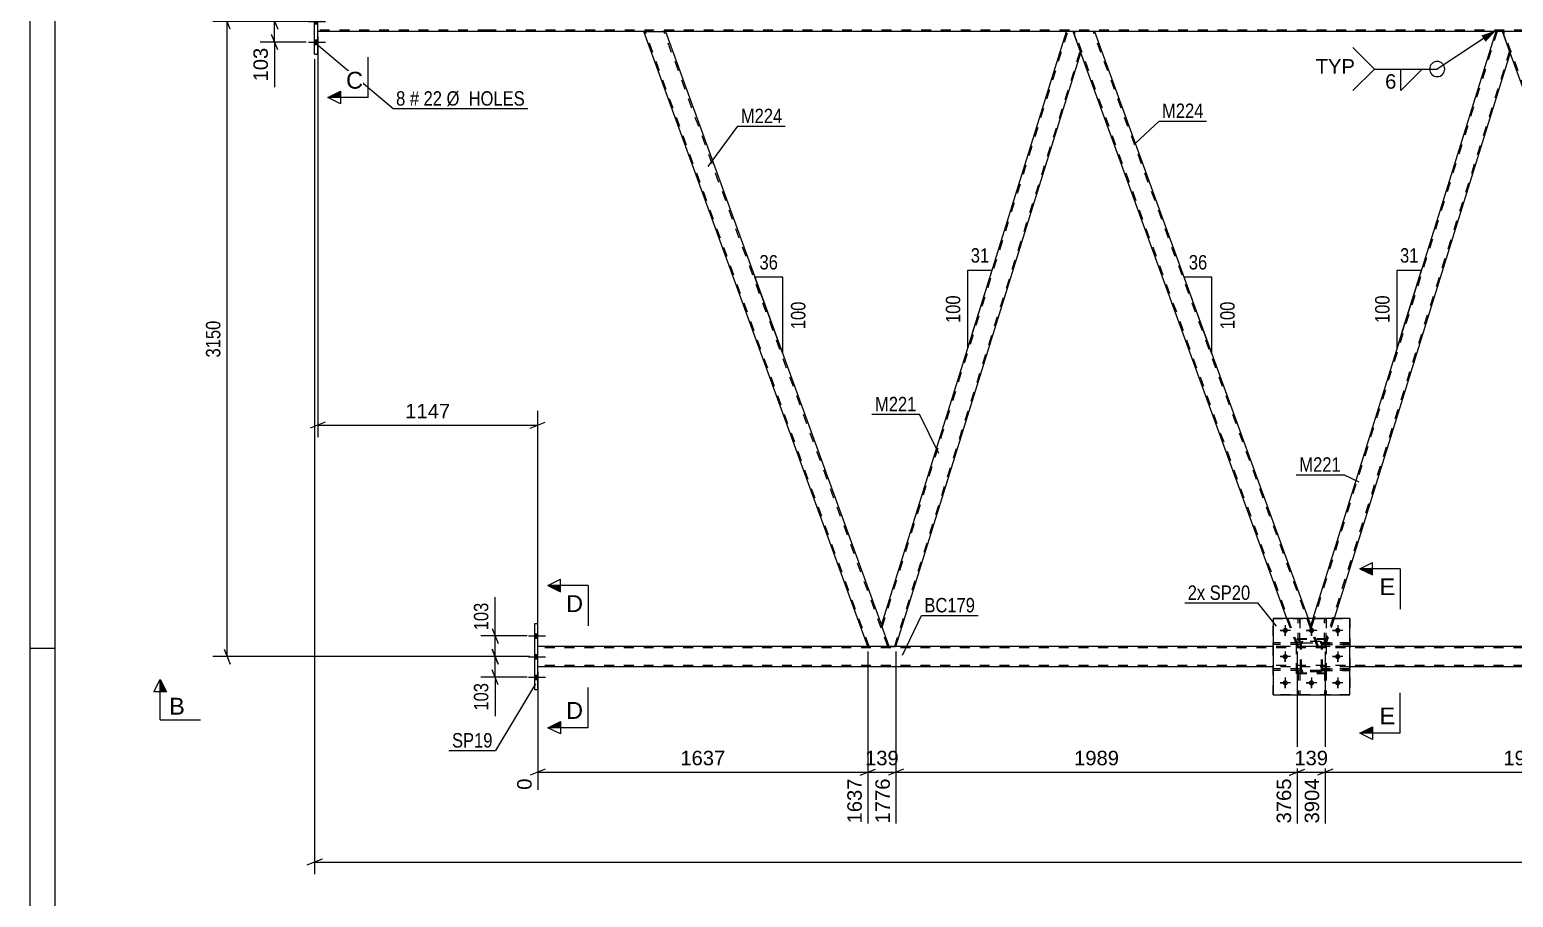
# Model space of a CAD drawing. Header units: millimetres. Extents: x -57 to 784, y -422 to 172.
# Drawn here: x -57.1 to 237.1, y -173.7 to -1.6 of the extents above; entities that cross this region are included whole.
import ezdxf

# ---------------------------------------------------------------- set-up
doc = ezdxf.new("R2010")
doc.units = ezdxf.units.MM
doc.linetypes.add('DXK_LINE_DOT2', pattern=[3.9198, 1.9599, -1.9599])
doc.linetypes.add('DXK_LINE_DOT3', pattern=[5.9187, 2.979, -0.9799, 0.9799, -0.9799])
doc.styles.add('Arial', font='ARIAL.TTF', dxfattribs={"height": 0.2})
doc.styles.add('Arial Narrow', font='ARIALN.TTF', dxfattribs={"height": 0.2})

# ---------------------------------------------------------------- blocks, each defined once
blk = doc.blocks.new('Unknown-122572092-1115')
at = {"color": 5, "linetype": 'Continuous'}
for p, q in [((-57.11, 171.64), (-57.11, -422.36)), ((-52.11, 166.64), (-52.11, -417.36)), ((-52.11, -124.36), (-57.11, -124.36))]:
    blk.add_line(p, q, dxfattribs=at)
blk = doc.blocks.new('Part-122572092-3517 - 3067')
at = {"color": 7, "linetype": 'DXK_LINE_DOT2'}
for p, q in [((200.09, -122.47), (194.09, -122.47)), ((194.09, -129.27), (194.09, -122.47)), ((200.09, -129.27), (200.09, -122.47)), ((200.09, -129.27), (194.09, -129.27))]:
    blk.add_line(p, q, dxfattribs=at)
blk = doc.blocks.new('Part-122572092-3390 - 3067')
at = {"color": 2, "linetype": 'Continuous'}
for p, q in [((154.09, -2), (149.83, -2)), ((154.09, -2), (196.46, -118.4)), ((192.2, -118.4), (151.38, -6.25))]:
    blk.add_line(p, q, dxfattribs=at)
at = {"color": 7, "linetype": 'DXK_LINE_DOT2'}
for p, q in [((149.83, -2), (151.38, -6.25)), ((194.49, -124), (150.09, -2)), ((150.09, -2), (150.11, -2)), ((198.24, -124), (153.83, -2)), ((194.24, -124), (192.2, -118.4)), ((198.49, -124), (196.46, -118.4)), ((198.49, -124), (194.24, -124))]:
    blk.add_line(p, q, dxfattribs=at)
blk = doc.blocks.new('Part-122572092-3244 - 3067')
at = {"color": 2, "linetype": 'Continuous'}
for p, q in [((109.1, -124), (43.63, -124)), ((189.49, -124), (114.68, -124)), ((279.37, -124), (204.69, -124)), ((189.49, -128), (43.63, -128)), ((444.9, -128), (204.69, -128))]:
    blk.add_line(p, q, dxfattribs=at)
at = {"color": 7, "linetype": 'DXK_LINE_DOT2'}
for p, q in [((43.63, -128), (43.63, -124)), ((717.3, -124.24), (43.63, -124.24)), ((114.68, -124), (109.1, -124)), ((717.3, -124), (189.49, -124)), ((204.69, -124), (189.49, -124)), ((717.3, -127.76), (43.63, -127.76)), ((204.69, -128), (189.49, -128))]:
    blk.add_line(p, q, dxfattribs=at)
blk = doc.blocks.new('Part-122572092-3249 - 3067')
at = {"color": 7, "linetype": 'DXK_LINE_DOT2'}
for p, q in [((0, 2), (0, -2)), ((33.73, -1.76), (0, -1.76)), ((697.85, -1.76), (33.83, -1.76)), ((669.98, -2), (64.7, -2)), ((154.09, -2), (148.51, -2)), ((239.22, -2), (233.65, -2))]:
    blk.add_line(p, q, dxfattribs=at)
at = {"color": 2, "linetype": 'Continuous'}
for p, q in [((33.73, -2), (0, -2)), ((64.7, -2), (33.83, -2)), ((148.51, -2), (68.95, -2)), ((233.65, -2), (154.09, -2))]:
    blk.add_line(p, q, dxfattribs=at)
blk = doc.blocks.new('Part-122572092-3525 - 3067')
at = {"color": 7, "linetype": 'DXK_LINE_DOT2'}
for p, q in [((194.45, -123.25), (194.45, -118.4)), ((194.45, -118.4), (194.77, -118.4)), ((194.77, -118.4), (194.77, -123.25)), ((194.45, -122.65), (194.77, -122.65)), ((194.77, -123.25), (194.45, -123.25))]:
    blk.add_line(p, q, dxfattribs=at)
blk = doc.blocks.new('Bolt-122572092-3212 - 3067')
at = {"linetype": 'Continuous'}
for points in [[(192.41, -120.8, -1), (191.37, -120.8, -1)], [(197.61, -120.8, -1), (196.57, -120.8, -1)], [(202.81, -120.8, -1), (201.77, -120.8, -1)], [(192.41, -126, -1), (191.37, -126, -1)], [(202.81, -126, -1), (201.77, -126, -1)], [(192.41, -131.2, -1), (191.37, -131.2, -1)], [(197.61, -131.2, -1), (196.57, -131.2, -1)], [(202.81, -131.2, -1), (201.77, -131.2, -1)]]:
    blk.add_hatch(color=1, dxfattribs=at).paths.add_polyline_path(points)
at = {"color": 1, "linetype": 'Continuous'}
for p, q in [((191.89, -119.76), (191.89, -121.84)), ((197.09, -119.76), (197.09, -121.84)), ((202.29, -119.76), (202.29, -121.84)), ((192.93, -120.8), (190.85, -120.8)), ((198.13, -120.8), (196.05, -120.8)), ((203.33, -120.8), (201.25, -120.8)), ((192.93, -126), (190.85, -126)), ((191.89, -124.96), (191.89, -127.04)), ((203.33, -126), (201.25, -126)), ((202.29, -124.96), (202.29, -127.04)), ((192.93, -131.2), (190.85, -131.2)), ((191.89, -130.16), (191.89, -132.24)), ((198.13, -131.2), (196.05, -131.2)), ((197.09, -130.16), (197.09, -132.24)), ((203.33, -131.2), (201.25, -131.2)), ((202.29, -130.16), (202.29, -132.24))]:
    blk.add_line(p, q, dxfattribs=at)
blk = doc.blocks.new('Part-122572092-3393 - 3067')
at = {"color": 7, "linetype": 'DXK_LINE_DOT2'}
for p, q in [((194.89, -123.24), (189.49, -123.24)), ((189.49, -123.56), (189.49, -123.24)), ((194.89, -123.56), (189.49, -123.56)), ((194.29, -123.56), (194.29, -123.24)), ((194.89, -123.24), (194.89, -123.56))]:
    blk.add_line(p, q, dxfattribs=at)
blk = doc.blocks.new('Part-122572092-3394 - 3067')
at = {"color": 7, "linetype": 'DXK_LINE_DOT2'}
for p, q in [((194.89, -128.44), (189.49, -128.44)), ((189.49, -128.76), (189.49, -128.44)), ((194.89, -128.76), (189.49, -128.76)), ((194.29, -128.76), (194.29, -128.44)), ((194.89, -128.44), (194.89, -128.76))]:
    blk.add_line(p, q, dxfattribs=at)
blk = doc.blocks.new('Part-122572092-3395 - 3067')
at = {"color": 2, "linetype": 'Continuous'}
for p, q in [((194.45, -118.4), (194.45, -118.4)), ((194.77, -118.4), (194.45, -118.4)), ((194.77, -118.4), (194.77, -118.4))]:
    blk.add_line(p, q, dxfattribs=at)
at = {"color": 7, "linetype": 'DXK_LINE_DOT2'}
for p, q in [((194.45, -123.25), (194.45, -118.4)), ((194.77, -123.25), (194.77, -118.4)), ((194.45, -122.65), (194.77, -122.65)), ((194.77, -123.25), (194.45, -123.25))]:
    blk.add_line(p, q, dxfattribs=at)
blk = doc.blocks.new('Part-122572092-3396 - 3067')
at = {"color": 7, "linetype": 'DXK_LINE_DOT2'}
for p, q in [((194.89, -123.24), (189.49, -123.24)), ((189.49, -123.24), (189.49, -123.56)), ((194.89, -123.56), (189.49, -123.56)), ((194.29, -123.56), (194.29, -123.24)), ((194.89, -123.56), (194.89, -123.24))]:
    blk.add_line(p, q, dxfattribs=at)
blk = doc.blocks.new('Part-122572092-3411 - 3067')
at = {"color": 7, "linetype": 'DXK_LINE_DOT2'}
for p, q in [((233.9, -2), (197.08, -120.12)), ((236.38, -5.88), (199.56, -124)), ((197.37, -118.4), (196.95, -119.75)), ((198.49, -124), (196.95, -119.75)), ((201.56, -118.4), (199.81, -124)), ((199.81, -124), (198.49, -124))]:
    blk.add_line(p, q, dxfattribs=at)
at = {"color": 2, "linetype": 'Continuous'}
for p, q in [((233.65, -2), (197.37, -118.4)), ((234.97, -2), (233.65, -2)), ((236.51, -6.25), (234.97, -2)), ((236.51, -6.25), (201.56, -118.4))]:
    blk.add_line(p, q, dxfattribs=at)
blk = doc.blocks.new('Part-122572092-3416 - 3067')
at = {"color": 2, "linetype": 'Continuous'}
for p, q in [((111.81, -119.75), (148.51, -2)), ((149.83, -2), (148.51, -2)), ((151.38, -6.25), (149.83, -2)), ((114.68, -124), (151.38, -6.25)), ((113.36, -124), (111.81, -119.75)), ((113.36, -124), (114.17, -124)), ((114.64, -124), (114.17, -124)), ((114.64, -124), (114.68, -124))]:
    blk.add_line(p, q, dxfattribs=at)
at = {"color": 7, "linetype": 'DXK_LINE_DOT2'}
for p, q in [((111.95, -120.12), (148.77, -2)), ((114.43, -124), (151.24, -5.88)), ((114.17, -124), (114.53, -124))]:
    blk.add_line(p, q, dxfattribs=at)
blk = doc.blocks.new('Part-122572092-3485 - 3067')
at = {"color": 2, "linetype": 'Continuous'}
for p, q in [((43.63, -119.5), (42.99, -119.5)), ((42.99, -119.5), (42.99, -132.5)), ((43.63, -132.5), (43.63, -119.5)), ((42.99, -132.5), (43.63, -132.5))]:
    blk.add_line(p, q, dxfattribs=at)
blk = doc.blocks.new('Part-122572092-3500 - 3067')
at = {"color": 2, "linetype": 'Continuous'}
for p, q in [((-0.64, -6.5), (-0.64, 6.5)), ((0, 6.5), (-0.64, 6.5)), ((0, -6.5), (0, 6.5)), ((-0.64, -6.5), (0, -6.5))]:
    blk.add_line(p, q, dxfattribs=at)
blk = doc.blocks.new('Part-122572092-3507 - 3067')
at = {"color": 7, "linetype": 'DXK_LINE_DOT2'}
for p, q in [((199.65, -123.25), (199.65, -118.4)), ((199.65, -118.4), (199.97, -118.4)), ((199.97, -118.4), (199.97, -123.25)), ((199.65, -122.65), (199.97, -122.65)), ((199.97, -123.25), (199.65, -123.25))]:
    blk.add_line(p, q, dxfattribs=at)
blk = doc.blocks.new('Part-122572092-3508 - 3067')
at = {"color": 7, "linetype": 'DXK_LINE_DOT2'}
for p, q in [((194.45, -128.77), (194.77, -128.77)), ((194.45, -128.77), (194.45, -133.6)), ((194.45, -129.37), (194.77, -129.37)), ((194.77, -128.77), (194.77, -133.6)), ((194.77, -133.6), (194.45, -133.6))]:
    blk.add_line(p, q, dxfattribs=at)
blk = doc.blocks.new('Part-122572092-3509 - 3067')
at = {"color": 7, "linetype": 'DXK_LINE_DOT2'}
for p, q in [((199.65, -128.77), (199.97, -128.77)), ((199.65, -128.77), (199.65, -133.6)), ((199.65, -129.37), (199.97, -129.37)), ((199.97, -128.77), (199.97, -133.6)), ((199.97, -133.6), (199.65, -133.6))]:
    blk.add_line(p, q, dxfattribs=at)
blk = doc.blocks.new('Part-122572092-3510 - 3067')
at = {"color": 7, "linetype": 'DXK_LINE_DOT2'}
for p, q in [((194.89, -123.48), (194.93, -123.3)), ((194.93, -123.3), (194.89, -123.48)), ((194.89, -128.52), (194.89, -123.48)), ((195.13, -123.48), (195.15, -123.39)), ((195.13, -128.52), (195.13, -123.48)), ((195.15, -123.39), (195.2, -123.31)), ((195.19, -123.04), (195.37, -123)), ((195.37, -123), (195.19, -123.04)), ((195.2, -123.31), (195.28, -123.26)), ((195.28, -123.26), (195.37, -123.24)), ((198.81, -123), (195.37, -123)), ((195.37, -123.24), (198.81, -123.24)), ((198.81, -123), (199, -123.04)), ((199, -123.04), (198.81, -123)), ((198.81, -123.24), (198.9, -123.26)), ((198.9, -123.26), (198.98, -123.31)), ((198.98, -123.31), (199.03, -123.39)), ((199.03, -123.39), (199.05, -123.48)), ((199.05, -128.52), (199.05, -123.48)), ((199.26, -123.3), (199.29, -123.48)), ((199.29, -123.48), (199.26, -123.3)), ((199.29, -128.52), (199.29, -123.48)), ((194.93, -128.71), (194.89, -128.52)), ((194.89, -128.52), (194.93, -128.71)), ((195.15, -128.62), (195.13, -128.52)), ((195.2, -128.69), (195.15, -128.62)), ((195.37, -129), (195.19, -128.97)), ((195.19, -128.97), (195.37, -129)), ((195.28, -128.75), (195.2, -128.69)), ((195.37, -128.76), (195.28, -128.75)), ((198.81, -128.76), (195.37, -128.76)), ((198.81, -129), (195.37, -129)), ((198.9, -128.75), (198.81, -128.76)), ((199, -128.97), (198.81, -129)), ((198.81, -129), (199, -128.97)), ((198.98, -128.69), (198.9, -128.75)), ((199.03, -128.62), (198.98, -128.69)), ((199.05, -128.52), (199.03, -128.62)), ((199.29, -128.52), (199.26, -128.71)), ((199.26, -128.71), (199.29, -128.52))]:
    blk.add_line(p, q, dxfattribs=at)
at = {"color": 7, "linetype": 'DXK_LINE_DOT3'}
blk.add_line((197.09, -126), (197.09, -126), dxfattribs=at)
at = {"color": 7, "linetype": 'DXK_LINE_DOT2'}
for centre, start, end in [((195.37, -123.48), 112.5, 157.5), ((195.37, -123.48), 112.5, 157.5), ((198.81, -123.48), 22.5, 67.5), ((198.81, -123.48), 22.5, 67.5), ((195.37, -128.52), 202.5, 247.5), ((195.37, -128.52), 202.5, 247.5), ((198.81, -128.52), 292.5, 337.5), ((198.81, -128.52), 292.5, 337.5)]:
    blk.add_arc(centre, 0.48, start, end, dxfattribs=at)
blk = doc.blocks.new('Part-122572092-3516 - 3067')
at = {"color": 2, "linetype": 'Continuous'}
for p, q in [((199.65, -118.4), (199.65, -118.4)), ((199.97, -118.4), (199.65, -118.4)), ((199.97, -118.4), (199.97, -118.4))]:
    blk.add_line(p, q, dxfattribs=at)
at = {"color": 7, "linetype": 'DXK_LINE_DOT2'}
for p, q in [((199.65, -123.25), (199.65, -118.4)), ((199.97, -123.25), (199.97, -118.4)), ((199.65, -122.65), (199.97, -122.65)), ((199.97, -123.25), (199.65, -123.25))]:
    blk.add_line(p, q, dxfattribs=at)
blk = doc.blocks.new('Part-122572092-3518 - 3067')
at = {"color": 7, "linetype": 'DXK_LINE_DOT2'}
for p, q in [((200.09, -122.6), (194.09, -122.6)), ((194.09, -129.4), (194.09, -122.6)), ((200.09, -129.4), (200.09, -122.6)), ((200.09, -129.4), (194.09, -129.4))]:
    blk.add_line(p, q, dxfattribs=at)
blk = doc.blocks.new('Part-122572092-3519 - 3067')
at = {"color": 7, "linetype": 'DXK_LINE_DOT2'}
for p, q in [((194.89, -123.48), (194.93, -123.3)), ((194.93, -123.3), (194.89, -123.48)), ((194.89, -128.52), (194.89, -123.48)), ((195.13, -123.48), (195.15, -123.39)), ((195.13, -128.52), (195.13, -123.48)), ((195.15, -123.39), (195.2, -123.31)), ((195.19, -123.04), (195.37, -123)), ((195.37, -123), (195.19, -123.04)), ((195.2, -123.31), (195.28, -123.26)), ((195.28, -123.26), (195.37, -123.24)), ((198.81, -123), (195.37, -123)), ((195.37, -123.24), (198.81, -123.24)), ((198.81, -123), (199, -123.04)), ((199, -123.04), (198.81, -123)), ((198.81, -123.24), (198.9, -123.26)), ((198.9, -123.26), (198.98, -123.31)), ((198.98, -123.31), (199.03, -123.39)), ((199.03, -123.39), (199.05, -123.48)), ((199.05, -128.52), (199.05, -123.48)), ((199.26, -123.3), (199.29, -123.48)), ((199.29, -123.48), (199.26, -123.3)), ((199.29, -128.52), (199.29, -123.48)), ((194.93, -128.71), (194.89, -128.52)), ((194.89, -128.52), (194.93, -128.71)), ((195.15, -128.62), (195.13, -128.52)), ((195.2, -128.69), (195.15, -128.62)), ((195.37, -129), (195.19, -128.97)), ((195.19, -128.97), (195.37, -129)), ((195.28, -128.75), (195.2, -128.69)), ((195.37, -128.76), (195.28, -128.75)), ((198.81, -128.76), (195.37, -128.76)), ((198.81, -129), (195.37, -129)), ((198.9, -128.75), (198.81, -128.76)), ((199, -128.97), (198.81, -129)), ((198.81, -129), (199, -128.97)), ((198.98, -128.69), (198.9, -128.75)), ((199.03, -128.62), (198.98, -128.69)), ((199.05, -128.52), (199.03, -128.62)), ((199.29, -128.52), (199.26, -128.71)), ((199.26, -128.71), (199.29, -128.52))]:
    blk.add_line(p, q, dxfattribs=at)
at = {"color": 7, "linetype": 'DXK_LINE_DOT3'}
blk.add_line((197.09, -126), (197.09, -126), dxfattribs=at)
at = {"color": 7, "linetype": 'DXK_LINE_DOT2'}
for centre, start, end in [((195.37, -123.48), 112.5, 157.5), ((195.37, -123.48), 112.5, 157.5), ((198.81, -123.48), 22.5, 67.5), ((198.81, -123.48), 22.5, 67.5), ((195.37, -128.52), 202.5, 247.5), ((195.37, -128.52), 202.5, 247.5), ((198.81, -128.52), 292.5, 337.5), ((198.81, -128.52), 292.5, 337.5)]:
    blk.add_arc(centre, 0.48, start, end, dxfattribs=at)
blk = doc.blocks.new('Part-122572092-3520 - 3067')
at = {"color": 7, "linetype": 'DXK_LINE_DOT2'}
for p, q in [((204.69, -123.24), (199.29, -123.24)), ((199.29, -123.24), (199.29, -123.56)), ((199.29, -123.56), (204.69, -123.56)), ((199.89, -123.56), (199.89, -123.24)), ((204.69, -123.56), (204.69, -123.24))]:
    blk.add_line(p, q, dxfattribs=at)
blk = doc.blocks.new('Part-122572092-3521 - 3067')
at = {"color": 7, "linetype": 'DXK_LINE_DOT2'}
for p, q in [((204.69, -128.44), (199.29, -128.44)), ((199.29, -128.44), (199.29, -128.76)), ((199.29, -128.76), (204.69, -128.76)), ((199.89, -128.76), (199.89, -128.44)), ((204.69, -128.76), (204.69, -128.44))]:
    blk.add_line(p, q, dxfattribs=at)
blk = doc.blocks.new('Part-122572092-3522 - 3067')
at = {"color": 7, "linetype": 'DXK_LINE_DOT2'}
for p, q in [((199.29, -128.76), (199.29, -128.44)), ((199.29, -128.44), (204.69, -128.44)), ((204.69, -128.76), (199.29, -128.76)), ((199.89, -128.76), (199.89, -128.44)), ((204.69, -128.44), (204.69, -128.76))]:
    blk.add_line(p, q, dxfattribs=at)
blk = doc.blocks.new('Part-122572092-3524 - 3067')
at = {"color": 7, "linetype": 'DXK_LINE_DOT2'}
for p, q in [((194.89, -128.44), (189.49, -128.44)), ((189.49, -128.44), (189.49, -128.76)), ((194.89, -128.76), (189.49, -128.76)), ((194.29, -128.76), (194.29, -128.44)), ((194.89, -128.76), (194.89, -128.44))]:
    blk.add_line(p, q, dxfattribs=at)
blk = doc.blocks.new('Part-122572092-3545 - 3067')
at = {"color": 2, "linetype": 'Continuous'}
for p, q in [((239.22, -2), (234.97, -2)), ((239.22, -2), (282.08, -119.75)), ((279.37, -124), (236.51, -6.25)), ((283.59, -124), (279.37, -124)), ((283.63, -124), (283.59, -124))]:
    blk.add_line(p, q, dxfattribs=at)
at = {"color": 7, "linetype": 'DXK_LINE_DOT2'}
for p, q in [((234.97, -2), (236.51, -6.25)), ((279.63, -124), (235.22, -2)), ((235.22, -2), (235.24, -2)), ((283.37, -124), (238.97, -2)), ((283.63, -124), (282.08, -119.75)), ((279.63, -124), (279.65, -124))]:
    blk.add_line(p, q, dxfattribs=at)
blk = doc.blocks.new('Bolt-122572092-3602 - 3067')
at = {"linetype": 'Continuous'}
for points in [[(0, 3.66), (0, 4.54), (-0.64, 4.54), (-0.64, 3.66)], [(0, 3.66), (0, 4.54), (-0.64, 4.54), (-0.64, 3.66)], [(0, 3.66), (0, 4.54), (-0.64, 4.54), (-0.64, 3.66)], [(0, -0.46), (0, 0.42), (-0.64, 0.42), (-0.64, -0.46)], [(0, -0.46), (0, 0.42), (-0.64, 0.42), (-0.64, -0.46)], [(0, -4.54), (0, -3.66), (-0.64, -3.66), (-0.64, -4.54)], [(0, -4.54), (0, -3.66), (-0.64, -3.66), (-0.64, -4.54)], [(0, -4.54), (0, -3.66), (-0.64, -3.66), (-0.64, -4.54)]]:
    blk.add_hatch(color=1, dxfattribs=at).paths.add_polyline_path(points)
at = {"color": 1, "linetype": 'Continuous'}
for p, q in [((-1.8, 4.1), (1.52, 4.1)), ((-1.8, 4.1), (1.52, 4.1)), ((-1.8, 4.1), (1.52, 4.1)), ((-0.64, 4.54), (0, 4.54)), ((-0.64, 4.54), (0, 4.54)), ((-0.64, 4.54), (0, 4.54)), ((-0.64, 3.66), (0, 3.66)), ((-0.64, 3.66), (0, 3.66)), ((-0.64, 3.66), (0, 3.66)), ((-0.64, 0.42), (0, 0.42)), ((-0.64, 0.42), (0, 0.42)), ((-1.8, -0.02), (1.52, -0.02)), ((-1.8, -0.02), (1.52, -0.02)), ((-0.64, -0.46), (0, -0.46)), ((-0.64, -0.46), (0, -0.46)), ((-1.8, -4.1), (1.52, -4.1)), ((-1.8, -4.1), (1.52, -4.1)), ((-1.8, -4.1), (1.52, -4.1)), ((-0.64, -3.66), (0, -3.66)), ((-0.64, -3.66), (0, -3.66)), ((-0.64, -3.66), (0, -3.66)), ((-0.64, -4.54), (0, -4.54)), ((-0.64, -4.54), (0, -4.54)), ((-0.64, -4.54), (0, -4.54))]:
    blk.add_line(p, q, dxfattribs=at)
blk = doc.blocks.new('Part-122572092-3609 - 3067')
at = {"color": 2, "linetype": 'Continuous'}
for p, q in [((189.49, -118.4), (189.49, -133.6)), ((204.69, -118.4), (189.49, -118.4)), ((204.69, -133.6), (204.69, -118.4)), ((189.49, -133.6), (204.69, -133.6))]:
    blk.add_line(p, q, dxfattribs=at)
blk = doc.blocks.new('Part-122572092-3614 - 3067')
at = {"color": 7, "linetype": 'DXK_LINE_DOT2'}
for p, q in [((189.49, -133.6), (189.49, -118.4)), ((189.49, -118.4), (204.69, -118.4)), ((204.69, -118.4), (204.69, -133.6)), ((204.69, -133.6), (189.49, -133.6))]:
    blk.add_line(p, q, dxfattribs=at)
blk = doc.blocks.new('Bolt-122572092-3646 - 3067')
at = {"color": 1, "linetype": 'Continuous'}
for p, q in [((191.89, -119.76), (191.89, -120.46)), ((197.09, -119.76), (197.09, -120.46)), ((202.29, -119.76), (202.29, -120.46)), ((190.85, -120.8), (191.55, -120.8)), ((191.89, -121.84), (191.89, -121.15)), ((192.93, -120.8), (192.24, -120.8)), ((196.05, -120.8), (196.75, -120.8)), ((197.09, -121.84), (197.09, -121.15)), ((198.13, -120.8), (197.44, -120.8)), ((201.25, -120.8), (201.95, -120.8)), ((202.29, -121.84), (202.29, -121.15)), ((203.33, -120.8), (202.64, -120.8)), ((190.85, -126), (191.55, -126)), ((191.89, -124.96), (191.89, -125.66)), ((191.89, -127.04), (191.89, -126.35)), ((192.93, -126), (192.24, -126)), ((201.25, -126), (201.95, -126)), ((202.29, -124.96), (202.29, -125.66)), ((202.29, -127.04), (202.29, -126.35)), ((203.33, -126), (202.64, -126)), ((190.85, -131.2), (191.55, -131.2)), ((191.89, -130.16), (191.89, -130.86)), ((191.89, -132.24), (191.89, -131.55)), ((192.93, -131.2), (192.24, -131.2)), ((196.05, -131.2), (196.75, -131.2)), ((197.09, -130.16), (197.09, -130.86)), ((197.09, -132.24), (197.09, -131.55)), ((198.13, -131.2), (197.44, -131.2)), ((201.25, -131.2), (201.95, -131.2)), ((202.29, -130.16), (202.29, -130.86)), ((202.29, -132.24), (202.29, -131.55)), ((203.33, -131.2), (202.64, -131.2))]:
    blk.add_line(p, q, dxfattribs=at)
blk = doc.blocks.new('Bolt-122572092-3647 - 3067')
at = {"linetype": 'Continuous'}
for points in [[(43.63, -122.34), (43.63, -121.46), (42.99, -121.46), (42.99, -122.34)], [(43.63, -122.34), (43.63, -121.46), (42.99, -121.46), (42.99, -122.34)], [(43.63, -122.34), (43.63, -121.46), (42.99, -121.46), (42.99, -122.34)], [(43.63, -126.46), (43.63, -125.58), (42.99, -125.58), (42.99, -126.46)], [(43.63, -126.46), (43.63, -125.58), (42.99, -125.58), (42.99, -126.46)], [(43.63, -130.54), (43.63, -129.66), (42.99, -129.66), (42.99, -130.54)], [(43.63, -130.54), (43.63, -129.66), (42.99, -129.66), (42.99, -130.54)], [(43.63, -130.54), (43.63, -129.66), (42.99, -129.66), (42.99, -130.54)]]:
    blk.add_hatch(color=1, dxfattribs=at).paths.add_polyline_path(points)
at = {"color": 1, "linetype": 'Continuous'}
for p, q in [((41.83, -121.9), (45.15, -121.9)), ((41.83, -121.9), (45.15, -121.9)), ((41.83, -121.9), (45.15, -121.9)), ((42.99, -121.46), (43.63, -121.46)), ((42.99, -121.46), (43.63, -121.46)), ((42.99, -121.46), (43.63, -121.46)), ((42.99, -122.34), (43.63, -122.34)), ((42.99, -122.34), (43.63, -122.34)), ((42.99, -122.34), (43.63, -122.34)), ((41.83, -126.02), (45.15, -126.02)), ((41.83, -126.02), (45.15, -126.02)), ((42.99, -125.58), (43.63, -125.58)), ((42.99, -125.58), (43.63, -125.58)), ((42.99, -126.46), (43.63, -126.46)), ((42.99, -126.46), (43.63, -126.46)), ((41.83, -130.1), (45.15, -130.1)), ((41.83, -130.1), (45.15, -130.1)), ((41.83, -130.1), (45.15, -130.1)), ((42.99, -129.66), (43.63, -129.66)), ((42.99, -129.66), (43.63, -129.66)), ((42.99, -129.66), (43.63, -129.66)), ((42.99, -130.54), (43.63, -130.54)), ((42.99, -130.54), (43.63, -130.54)), ((42.99, -130.54), (43.63, -130.54))]:
    blk.add_line(p, q, dxfattribs=at)
blk = doc.blocks.new('Part-122572092-3650 - 3067')
at = {"color": 7, "linetype": 'DXK_LINE_DOT2'}
for p, q in [((199.29, -123.56), (199.29, -123.24)), ((199.29, -123.24), (204.69, -123.24)), ((204.69, -123.56), (199.29, -123.56)), ((199.89, -123.56), (199.89, -123.24)), ((204.69, -123.24), (204.69, -123.56))]:
    blk.add_line(p, q, dxfattribs=at)
blk = doc.blocks.new('Part-122572092-3657 - 3067')
at = {"color": 7, "linetype": 'DXK_LINE_DOT2'}
for p, q in [((194.77, -128.77), (194.45, -128.77)), ((194.45, -128.77), (194.45, -133.6)), ((194.45, -129.37), (194.77, -129.37)), ((194.77, -128.77), (194.77, -133.6)), ((194.45, -133.6), (194.77, -133.6))]:
    blk.add_line(p, q, dxfattribs=at)
blk = doc.blocks.new('Part-122572092-3658 - 3067')
at = {"color": 7, "linetype": 'DXK_LINE_DOT2'}
for p, q in [((199.97, -128.77), (199.65, -128.77)), ((199.65, -128.77), (199.65, -133.6)), ((199.65, -129.37), (199.97, -129.37)), ((199.97, -128.77), (199.97, -133.6)), ((199.65, -133.6), (199.97, -133.6))]:
    blk.add_line(p, q, dxfattribs=at)
blk = doc.blocks.new('Part-122572092-3664 - 3067')
at = {"color": 2, "linetype": 'Continuous'}
for p, q in [((109.1, -124), (64.7, -2)), ((64.7, -2), (68.95, -2)), ((68.95, -2), (111.81, -119.75)), ((113.32, -124), (109.1, -124)), ((113.36, -124), (113.32, -124))]:
    blk.add_line(p, q, dxfattribs=at)
at = {"color": 7, "linetype": 'DXK_LINE_DOT2'}
for p, q in [((109.36, -124), (64.95, -2)), ((64.95, -2), (64.97, -2)), ((113.1, -124), (68.7, -2)), ((113.36, -124), (111.81, -119.75)), ((109.36, -124), (109.38, -124))]:
    blk.add_line(p, q, dxfattribs=at)
blk = doc.blocks.new('AngleDimension-122572092-16856 - 3067')
at = {"color": 7, "linetype": 'Continuous'}
for p, q in [((214.07, -49.34), (218.89, -49.34)), ((214.07, -64.81), (218.89, -49.34)), ((214.07, -64.81), (214.07, -49.34)), ((214.95, -61.99), (218.89, -49.34))]:
    blk.add_line(p, q, dxfattribs=at)
at = {"color": 0}
for points in [[(218.91, -48.44), (218.91, -44.24), (214.05, -44.24), (214.05, -48.44)], [(213.17, -53.74), (208.97, -53.74), (208.97, -60.42), (213.17, -60.42)]]:
    blk.add_wipeout(points, dxfattribs=at)
at = {"color": 3, "style": 'Arial Narrow'}
blk.add_text('31', height=2.863, dxfattribs=at).set_placement((214.65, -47.84))
blk.add_text('100', height=2.863, rotation=90.0002, dxfattribs=at).set_placement((212.57, -59.82))
blk = doc.blocks.new('StraightDimension-122572092-4533 - 3067')
at = {"color": 7, "linetype": 'Continuous'}
for p, q in [((34.59, -120.4), (35.79, -123.4)), ((41.52, -121.9), (32.34, -121.9)), ((35.19, -126), (35.19, -121.9)), ((41.52, -126), (32.34, -126)), ((35.79, -127.5), (34.59, -124.5))]:
    blk.add_line(p, q, dxfattribs=at)
at = {"color": 0}
blk.add_wipeout([(34.44, -114.69), (30.24, -114.69), (30.24, -121.38), (34.44, -121.38)], dxfattribs=at)
at = {"color": 7, "linetype": 'Continuous'}
blk.add_line((35.19, -121.9), (35.19, -114.17), dxfattribs=at)
blk.add_line((35.19, -121.9), (35.19, -114.17), dxfattribs=at)
at = {"color": 3, "style": 'Arial Narrow'}
blk.add_text('103', height=2.863, rotation=90.0002, dxfattribs=at).set_placement((33.84, -120.78))
blk = doc.blocks.new('StraightDimension-122572092-4462 - 3067')
at = {"color": 7, "linetype": 'Continuous'}
for p, q in [((-9.13, 1.5), (-7.93, -1.5)), ((-1.64, 0), (-11.38, 0)), ((-7.93, -5.6), (-9.13, -2.6)), ((-8.53, -4.1), (-8.53, 0)), ((-2.26, -4.1), (-11.38, -4.1))]:
    blk.add_line(p, q, dxfattribs=at)
at = {"color": 0}
blk.add_wipeout([(-9.28, -4.63), (-13.48, -4.63), (-13.48, -12.5), (-9.28, -12.5)], dxfattribs=at)
at = {"color": 7, "linetype": 'Continuous'}
blk.add_line((-8.53, -4.1), (-8.53, -13.02), dxfattribs=at)
blk.add_line((-8.53, -4.1), (-8.53, -13.02), dxfattribs=at)
at = {"color": 3, "style": 'Arial'}
blk.add_text('103', height=2.865, rotation=90.0002, dxfattribs=at).set_placement((-9.88, -11.9))
blk = doc.blocks.new('StraightDimension-122572092-4662 - 3067')
at = {"color": 7, "linetype": 'Continuous'}
for p, q in [((199.81, -125), (199.81, -159.08)), ((279.37, -125), (279.37, -159.08)), ((201.31, -148.29), (198.31, -149.49)), ((199.81, -148.89), (279.37, -148.89)), ((277.87, -149.49), (280.87, -148.29))]:
    blk.add_line(p, q, dxfattribs=at)
at = {"color": 0}
blk.add_wipeout([(244.64, -148.14), (244.64, -143.94), (234.54, -143.94), (234.54, -148.14)], dxfattribs=at)
at = {"color": 0, "linetype": 'Continuous'}
blk.add_wipeout([(278.77, -149.59), (274.57, -149.59), (274.57, -159.68), (278.77, -159.68)], dxfattribs=at)
at = {"color": 3, "style": 'Arial'}
blk.add_text('1989', height=2.865, dxfattribs=at).set_placement((235.14, -147.54))
at = {"color": 3, "linetype": 'Continuous', "style": 'Arial'}
blk.add_text('5893', height=2.865, rotation=90.0002, dxfattribs=at).set_placement((278.17, -159.08))
blk = doc.blocks.new('StraightDimension-122572092-4710 - 3067')
at = {"color": 7, "linetype": 'Continuous'}
for p, q in [((109.1, -125), (109.1, -159.08)), ((114.68, -125), (114.68, -159.08)), ((107.6, -149.49), (110.6, -148.29)), ((109.1, -148.89), (114.68, -148.89)), ((116.18, -148.29), (113.18, -149.49))]:
    blk.add_line(p, q, dxfattribs=at)
at = {"color": 0}
blk.add_wipeout([(115.83, -148.14), (115.83, -143.94), (107.95, -143.94), (107.95, -148.14)], dxfattribs=at)
at = {"color": 3, "style": 'Arial'}
blk.add_text('139', height=2.865, dxfattribs=at).set_placement((108.55, -147.54))
at = {"color": 0, "linetype": 'Continuous'}
blk.add_wipeout([(114.08, -149.59), (109.88, -149.59), (109.88, -159.68), (114.08, -159.68)], dxfattribs=at)
at = {"color": 3, "linetype": 'Continuous', "style": 'Arial'}
blk.add_text('1776', height=2.865, rotation=90.0002, dxfattribs=at).set_placement((113.48, -159.08))
blk = doc.blocks.new('AngleDimension-122572092-16858 - 3067')
at = {"color": 7, "linetype": 'Continuous'}
for p, q in [((176.83, -64.47), (171.81, -50.7)), ((177.35, -50.7), (171.81, -50.7)), ((177.35, -65.92), (171.81, -50.7)), ((177.35, -65.92), (177.35, -50.7))]:
    blk.add_line(p, q, dxfattribs=at)
at = {"color": 0}
for points in [[(177.01, -49.8), (177.01, -45.6), (172.16, -45.6), (172.16, -49.8)], [(182.45, -54.97), (178.25, -54.97), (178.25, -61.65), (182.45, -61.65)]]:
    blk.add_wipeout(points, dxfattribs=at)
at = {"color": 3, "style": 'Arial Narrow'}
blk.add_text('36', height=2.863, dxfattribs=at).set_placement((172.76, -49.2))
blk.add_text('100', height=2.863, rotation=90.0002, dxfattribs=at).set_placement((181.85, -61.05))
blk = doc.blocks.new('StraightDimension-122572092-4518 - 3067')
at = {"color": 7, "linetype": 'Continuous'}
for p, q in [((0, -3), (0, -82.48)), ((43.63, -123), (43.63, -77.23)), ((1.5, -79.48), (-1.5, -80.68)), ((0, -80.08), (43.63, -80.08)), ((42.13, -80.68), (45.13, -79.48))]:
    blk.add_line(p, q, dxfattribs=at)
at = {"color": 0}
blk.add_wipeout([(26.86, -79.33), (26.86, -75.13), (16.77, -75.13), (16.77, -79.33)], dxfattribs=at)
at = {"color": 3, "style": 'Arial'}
blk.add_text('1147', height=2.865, dxfattribs=at).set_placement((17.37, -78.73))
blk = doc.blocks.new('StraightDimension-122572092-4694 - 3067')
at = {"color": 7, "linetype": 'Continuous'}
for p, q in [((114.68, -125), (114.68, -159.08)), ((194.24, -125), (194.24, -159.08)), ((116.18, -148.29), (113.18, -149.49)), ((114.68, -148.89), (194.24, -148.89)), ((192.74, -149.49), (195.74, -148.29))]:
    blk.add_line(p, q, dxfattribs=at)
at = {"color": 0}
blk.add_wipeout([(159.5, -148.14), (159.5, -143.94), (149.41, -143.94), (149.41, -148.14)], dxfattribs=at)
at = {"color": 0, "linetype": 'Continuous'}
blk.add_wipeout([(193.64, -149.59), (189.44, -149.59), (189.44, -159.68), (193.64, -159.68)], dxfattribs=at)
at = {"color": 3, "style": 'Arial'}
blk.add_text('1989', height=2.865, dxfattribs=at).set_placement((150.01, -147.54))
at = {"color": 3, "linetype": 'Continuous', "style": 'Arial'}
blk.add_text('3765', height=2.865, rotation=90.0002, dxfattribs=at).set_placement((193.04, -159.08))
blk = doc.blocks.new('AngleDimension-122572092-4850 - 3067')
at = {"color": 7, "linetype": 'Continuous'}
for p, q in [((128.94, -49.34), (133.76, -49.34)), ((128.94, -64.81), (133.76, -49.34)), ((128.94, -64.81), (128.94, -49.34)), ((129.82, -61.99), (133.76, -49.34))]:
    blk.add_line(p, q, dxfattribs=at)
at = {"color": 0}
for points in [[(133.78, -48.44), (133.78, -44.24), (128.92, -44.24), (128.92, -48.44)], [(128.04, -53.74), (123.84, -53.74), (123.84, -60.42), (128.04, -60.42)]]:
    blk.add_wipeout(points, dxfattribs=at)
at = {"color": 3, "style": 'Arial Narrow'}
blk.add_text('31', height=2.863, dxfattribs=at).set_placement((129.52, -47.84))
blk.add_text('100', height=2.863, rotation=90.0002, dxfattribs=at).set_placement((127.44, -59.82))
blk = doc.blocks.new('StraightDimension-122572092-4471 - 3067')
at = {"color": 7, "linetype": 'Continuous'}
for p, q in [((-0.64, -7.5), (-0.64, -169.15)), ((0.86, -166.15), (-2.14, -167.35)), ((-0.64, -166.75), (726.56, -166.75))]:
    blk.add_line(p, q, dxfattribs=at)
blk = doc.blocks.new('StraightDimension-122572092-4523 - 3067')
at = {"color": 7, "linetype": 'Continuous'}
for p, q in [((41.52, -126), (32.34, -126)), ((34.59, -124.5), (35.79, -127.5)), ((35.19, -130.1), (35.19, -126)), ((35.79, -131.6), (34.59, -128.6)), ((41.52, -130.1), (32.34, -130.1))]:
    blk.add_line(p, q, dxfattribs=at)
at = {"color": 0}
blk.add_wipeout([(34.44, -130.63), (30.24, -130.63), (30.24, -137.31), (34.44, -137.31)], dxfattribs=at)
at = {"color": 7, "linetype": 'Continuous'}
blk.add_line((35.19, -130.1), (35.19, -137.83), dxfattribs=at)
blk.add_line((35.19, -130.1), (35.19, -137.83), dxfattribs=at)
at = {"color": 3, "style": 'Arial Narrow'}
blk.add_text('103', height=2.863, rotation=90.0002, dxfattribs=at).set_placement((33.84, -136.71))
blk = doc.blocks.new('StraightDimension-122572092-4544 - 3067')
at = {"color": 7, "linetype": 'Continuous'}
for p, q in [((109.1, -125), (109.1, -159.08)), ((43.63, -129), (43.63, -152.41)), ((45.13, -148.29), (42.13, -149.49)), ((43.63, -148.89), (109.1, -148.89)), ((107.6, -149.49), (110.6, -148.29))]:
    blk.add_line(p, q, dxfattribs=at)
at = {"color": 0}
blk.add_wipeout([(81.42, -148.14), (81.42, -143.94), (71.32, -143.94), (71.32, -148.14)], dxfattribs=at)
at = {"color": 0, "linetype": 'Continuous'}
for points in [[(43.03, -149.59), (38.83, -149.59), (38.83, -153.01), (43.03, -153.01)], [(108.5, -149.59), (104.3, -149.59), (104.3, -159.68), (108.5, -159.68)]]:
    blk.add_wipeout(points, dxfattribs=at)
at = {"color": 3, "style": 'Arial'}
blk.add_text('1637', height=2.865, dxfattribs=at).set_placement((71.92, -147.54))
at = {"color": 3, "linetype": 'Continuous', "style": 'Arial'}
for s, height, p in [('0', 2.87, (42.43, -152.41)), ('1637', 2.865, (107.9, -159.08))]:
    blk.add_text(s, height=height, rotation=90.0002, dxfattribs=at).set_placement(p)
blk = doc.blocks.new('AngleDimension-122572092-16843 - 3067')
at = {"color": 7, "linetype": 'Continuous'}
for p, q in [((91.69, -64.47), (86.68, -50.7)), ((92.22, -50.7), (86.68, -50.7)), ((92.22, -65.92), (86.68, -50.7)), ((92.22, -65.92), (92.22, -50.7))]:
    blk.add_line(p, q, dxfattribs=at)
at = {"color": 0}
for points in [[(91.88, -49.8), (91.88, -45.6), (87.02, -45.6), (87.02, -49.8)], [(97.32, -54.97), (93.12, -54.97), (93.12, -61.65), (97.32, -61.65)]]:
    blk.add_wipeout(points, dxfattribs=at)
at = {"color": 3, "style": 'Arial Narrow'}
blk.add_text('36', height=2.863, dxfattribs=at).set_placement((87.62, -49.2))
blk.add_text('100', height=2.863, rotation=90.0002, dxfattribs=at).set_placement((96.72, -61.05))
blk = doc.blocks.new('StraightDimension-122572092-4678 - 3067')
at = {"color": 7, "linetype": 'Continuous'}
for p, q in [((194.24, -125), (194.24, -159.08)), ((199.81, -125), (199.81, -159.08)), ((192.74, -149.49), (195.74, -148.29)), ((194.24, -148.89), (199.81, -148.89)), ((201.31, -148.29), (198.31, -149.49))]:
    blk.add_line(p, q, dxfattribs=at)
at = {"color": 0}
blk.add_wipeout([(200.96, -148.14), (200.96, -143.94), (193.09, -143.94), (193.09, -148.14)], dxfattribs=at)
at = {"color": 3, "style": 'Arial'}
blk.add_text('139', height=2.865, dxfattribs=at).set_placement((193.69, -147.54))
at = {"color": 0, "linetype": 'Continuous'}
blk.add_wipeout([(199.21, -149.59), (195.01, -149.59), (195.01, -159.68), (199.21, -159.68)], dxfattribs=at)
at = {"color": 3, "linetype": 'Continuous', "style": 'Arial'}
blk.add_text('3904', height=2.865, rotation=90.0002, dxfattribs=at).set_placement((198.61, -159.08))
blk = doc.blocks.new('StraightDimension-122572092-4823 - 3067')
at = {"color": 7, "linetype": 'Continuous'}
for p, q in [((-17.35, -1.5), (-18.55, 1.5)), ((-1.64, 0), (-20.8, 0)), ((-17.95, -126), (-17.95, 0)), ((41.99, -126), (-20.8, -126)), ((-18.55, -124.5), (-17.35, -127.5))]:
    blk.add_line(p, q, dxfattribs=at)
at = {"color": 0}
blk.add_wipeout([(-18.7, -58.74), (-22.9, -58.74), (-22.9, -67.26), (-18.7, -67.26)], dxfattribs=at)
at = {"color": 3, "style": 'Arial Narrow'}
blk.add_text('3150', height=2.863, rotation=90.0002, dxfattribs=at).set_placement((-19.3, -66.66))
blk = doc.blocks.new('Mark-122572092-3240 - 3067')
at = {"color": 0}
blk.add_wipeout([(130.37, -117.22), (130.37, -114.22), (120.32, -114.22), (120.32, -117.22)], dxfattribs=at)
blk.add_wipeout([(130.37, -117.22), (130.37, -114.22), (120.32, -114.22), (120.32, -117.22)], dxfattribs=at)
at = {"color": 30, "linetype": 'Continuous'}
for p, q in [((116, -125.73), (119.72, -117.82)), ((119.72, -117.82), (130.97, -117.82))]:
    blk.add_line(p, q, dxfattribs=at)
at = {"color": 3, "style": 'Arial Narrow'}
blk.add_text('BC179', height=2.863, dxfattribs=at).set_placement((120.32, -117.22))
blk = doc.blocks.new('WeldMark-122572092-4925 - 3067')
at = {"linetype": 'Continuous'}
blk.add_hatch(color=30, dxfattribs=at).paths.add_polyline_path([(230.8, -2.78), (233.72, -1.76), (231.63, -4.03)])
at = {"color": 30, "linetype": 'Continuous'}
blk.add_line((233.72, -1.76), (222.02, -9.44), dxfattribs=at)
at = {"color": 3, "linetype": 'Continuous'}
for q in [(205.31, -5.15), (205.31, -13.73)]:
    blk.add_line((209.59, -9.44), q, dxfattribs=at)
for start, end in [(90, 270), (270, 90)]:
    blk.add_arc((222.02, -9.44), 1.5, start, end, dxfattribs=at)
at = {"color": 0}
blk.add_wipeout([(214.12, -13.54), (214.12, -10.14), (211.49, -10.14), (211.49, -13.54)], dxfattribs=at)
at = {"color": 30, "linetype": 'Continuous'}
blk.add_line((209.59, -9.44), (222.02, -9.44), dxfattribs=at)
at = {"color": 3, "linetype": 'Continuous'}
for p, q in [((214.78, -9.44), (219.06, -9.44)), ((219.06, -9.44), (214.78, -13.73)), ((214.78, -13.73), (214.78, -9.44))]:
    blk.add_line(p, q, dxfattribs=at)
at = {"color": 3, "style": 'Arial'}
blk.add_text('6', height=2.87, dxfattribs=at).set_placement((211.69, -13.34))
at = {"color": 0, "linetype": 'Continuous'}
blk.add_wipeout([(205.69, -10.34), (205.69, -7.34), (197.92, -7.34), (197.92, -10.34)], dxfattribs=at)
blk.add_wipeout([(205.69, -10.34), (205.69, -7.34), (197.92, -7.34), (197.92, -10.34)], dxfattribs=at)
at = {"color": 3, "linetype": 'Continuous', "style": 'Arial'}
blk.add_text('TYP', height=2.865, dxfattribs=at).set_placement((197.92, -10.34))
blk = doc.blocks.new('Mark-122572092-3386 - 3067')
at = {"color": 0}
blk.add_wipeout([(175.67, -19.15), (175.67, -16.15), (167.45, -16.15), (167.45, -19.15)], dxfattribs=at)
blk.add_wipeout([(175.67, -19.15), (175.67, -16.15), (167.45, -16.15), (167.45, -19.15)], dxfattribs=at)
at = {"color": 30, "linetype": 'Continuous'}
for p, q in [((162.16, -24.17), (166.85, -19.75)), ((166.85, -19.75), (176.27, -19.75))]:
    blk.add_line(p, q, dxfattribs=at)
at = {"color": 3, "style": 'Arial Narrow'}
blk.add_text('M224', height=2.863, dxfattribs=at).set_placement((167.45, -19.15))
blk = doc.blocks.new('Mark-122572092-11676 - 3067')
at = {"color": 0}
blk.add_wipeout([(17.38, -16.7), (17.38, -13.7), (15.55, -13.7), (15.55, -16.7)], dxfattribs=at)
blk.add_wipeout([(17.38, -16.7), (17.38, -13.7), (15.55, -13.7), (15.55, -16.7)], dxfattribs=at)
at = {"color": 7, "linetype": 'Continuous'}
blk.add_line((-0.64, -4.1), (14.95, -17.3), dxfattribs=at)
at = {"color": 0}
blk.add_wipeout([(20.1, -16.7), (20.1, -13.7), (18.28, -13.7), (18.28, -16.7)], dxfattribs=at)
blk.add_wipeout([(20.1, -16.7), (20.1, -13.7), (18.28, -13.7), (18.28, -16.7)], dxfattribs=at)
at = {"color": 3, "style": 'Arial Narrow'}
blk.add_text('8', height=2.86, dxfattribs=at).set_placement((15.55, -16.7))
at = {"color": 0}
blk.add_wipeout([(24.66, -16.7), (24.66, -13.7), (21, -13.7), (21, -16.7)], dxfattribs=at)
blk.add_wipeout([(24.66, -16.7), (24.66, -13.7), (21, -13.7), (21, -16.7)], dxfattribs=at)
at = {"color": 3, "style": 'Arial Narrow'}
blk.add_text('#', height=2.86, dxfattribs=at).set_placement((18.28, -16.7))
at = {"color": 0}
blk.add_wipeout([(41.09, -16.7), (41.09, -13.7), (25.56, -13.7), (25.56, -16.7)], dxfattribs=at)
blk.add_wipeout([(41.09, -16.7), (41.09, -13.7), (25.56, -13.7), (25.56, -16.7)], dxfattribs=at)
at = {"color": 7, "linetype": 'Continuous'}
blk.add_line((14.95, -17.3), (41.69, -17.3), dxfattribs=at)
at = {"color": 3, "style": 'Arial Narrow'}
for s, p in [('22', (21, -16.7)), ('Ø  HOLES', (25.56, -16.7))]:
    blk.add_text(s, height=2.863, dxfattribs=at).set_placement(p)
blk = doc.blocks.new('SectionMark-122572092-4887 - 3067')
at = {"color": 6, "linetype": 'Continuous'}
for p, q in [((45.63, -111.9), (48.13, -110.65)), ((53.63, -111.9), (45.63, -111.9)), ((53.63, -140.09), (45.63, -140.09)), ((48.13, -141.34), (45.63, -140.09))]:
    blk.add_line(p, q, dxfattribs=at)
at = {"color": 0, "linetype": 'Continuous'}
for points in [[(52.63, -117.15), (52.63, -113.65), (49.26, -113.65), (49.26, -117.15)], [(52.63, -138.34), (52.63, -134.84), (49.26, -134.84), (49.26, -138.34)]]:
    blk.add_wipeout(points, dxfattribs=at)
at = {"linetype": 'Continuous'}
for points in [[(48.13, -111.9), (48.13, -113.15), (45.63, -111.9)], [(48.13, -138.84), (48.13, -140.09), (45.63, -140.09)]]:
    blk.add_hatch(color=6, dxfattribs=at).paths.add_polyline_path(points)
at = {"color": 6, "linetype": 'Continuous'}
for p, q in [((48.13, -113.15), (48.13, -110.65)), ((45.63, -111.9), (48.13, -113.15)), ((53.63, -111.9), (53.63, -119.9)), ((53.63, -140.09), (53.63, -132.09)), ((45.63, -140.09), (48.13, -138.84)), ((48.13, -138.84), (48.13, -141.34))]:
    blk.add_line(p, q, dxfattribs=at)
at = {"color": 3, "linetype": 'Continuous', "style": 'Arial'}
for p in [(49.26, -117.15), (49.26, -138.34)]:
    blk.add_text('D', height=3.34, dxfattribs=at).set_placement(p)
blk = doc.blocks.new('Mark-122572092-3407 - 3067')
at = {"color": 0}
blk.add_wipeout([(202.91, -89.32), (202.91, -86.32), (194.68, -86.32), (194.68, -89.32)], dxfattribs=at)
blk.add_wipeout([(202.91, -89.32), (202.91, -86.32), (194.68, -86.32), (194.68, -89.32)], dxfattribs=at)
at = {"color": 30, "linetype": 'Continuous'}
for p in [(194.08, -89.92), (206.55, -91.4)]:
    blk.add_line(p, (203.51, -89.92), dxfattribs=at)
at = {"color": 3, "style": 'Arial Narrow'}
blk.add_text('M221', height=2.863, dxfattribs=at).set_placement((194.68, -89.32))
blk = doc.blocks.new('Mark-122572092-3412 - 3067')
at = {"color": 0}
blk.add_wipeout([(118.75, -77.33), (118.75, -74.33), (110.53, -74.33), (110.53, -77.33)], dxfattribs=at)
blk.add_wipeout([(118.75, -77.33), (118.75, -74.33), (110.53, -74.33), (110.53, -77.33)], dxfattribs=at)
at = {"color": 30, "linetype": 'Continuous'}
for p in [(109.93, -77.93), (123.2, -85.68)]:
    blk.add_line(p, (119.35, -77.93), dxfattribs=at)
at = {"color": 3, "style": 'Arial Narrow'}
blk.add_text('M221', height=2.863, dxfattribs=at).set_placement((110.53, -77.33))
blk = doc.blocks.new('Mark-122572092-3481 - 3067')
at = {"color": 0}
blk.add_wipeout([(34.68, -144.03), (34.68, -141.03), (26.64, -141.03), (26.64, -144.03)], dxfattribs=at)
blk.add_wipeout([(34.68, -144.03), (34.68, -141.03), (26.64, -141.03), (26.64, -144.03)], dxfattribs=at)
at = {"color": 30, "linetype": 'Continuous'}
for p in [(43.19, -131.41), (26.04, -144.63)]:
    blk.add_line(p, (35.28, -144.63), dxfattribs=at)
at = {"color": 3, "style": 'Arial Narrow'}
blk.add_text('SP19', height=2.863, dxfattribs=at).set_placement((26.64, -144.03))
blk = doc.blocks.new('SectionMark-122572092-4881 - 3067')
at = {"color": 6, "linetype": 'Continuous'}
for p in [(-32.46, -133), (-31.21, -138.5)]:
    blk.add_line(p, (-31.21, -130.5), dxfattribs=at)
at = {"color": 0, "linetype": 'Continuous'}
blk.add_wipeout([(-26.35, -137.5), (-26.35, -134), (-29.46, -134), (-29.46, -137.5)], dxfattribs=at)
at = {"linetype": 'Continuous'}
blk.add_hatch(color=6, dxfattribs=at).paths.add_polyline_path([(-29.96, -133), (-31.21, -133), (-31.21, -130.5)])
at = {"color": 6, "linetype": 'Continuous'}
for p, q in [((-31.21, -130.5), (-29.96, -133)), ((-29.96, -133), (-32.46, -133)), ((-31.21, -138.5), (-23.21, -138.5))]:
    blk.add_line(p, q, dxfattribs=at)
at = {"color": 3, "linetype": 'Continuous', "style": 'Arial'}
blk.add_text('B', height=3.34, dxfattribs=at).set_placement((-29.46, -137.5))
blk = doc.blocks.new('Mark-122572092-3660 - 3067')
at = {"color": 0}
blk.add_wipeout([(92.14, -20.17), (92.14, -17.17), (83.92, -17.17), (83.92, -20.17)], dxfattribs=at)
blk.add_wipeout([(92.14, -20.17), (92.14, -17.17), (83.92, -17.17), (83.92, -20.17)], dxfattribs=at)
at = {"color": 30, "linetype": 'Continuous'}
for p, q in [((77.44, -28.74), (83.32, -20.77)), ((83.32, -20.77), (92.74, -20.77))]:
    blk.add_line(p, q, dxfattribs=at)
at = {"color": 3, "style": 'Arial Narrow'}
blk.add_text('M224', height=2.863, dxfattribs=at).set_placement((83.92, -20.17))
blk = doc.blocks.new('SectionMark-122572092-4877 - 3067')
at = {"color": 6, "linetype": 'Continuous'}
for p, q in [((2, 33.82), (4.5, 35.07)), ((10, 33.82), (2, 33.82)), ((10, -15.08), (2, -15.08)), ((4.5, -16.33), (2, -15.08))]:
    blk.add_line(p, q, dxfattribs=at)
at = {"color": 0, "linetype": 'Continuous'}
for points in [[(9, 28.57), (9, 32.07), (5.63, 32.07), (5.63, 28.57)], [(9, -13.33), (9, -9.83), (5.63, -9.83), (5.63, -13.33)]]:
    blk.add_wipeout(points, dxfattribs=at)
at = {"linetype": 'Continuous'}
for points in [[(4.5, 33.82), (4.5, 32.57), (2, 33.82)], [(4.5, -13.83), (4.5, -15.08), (2, -15.08)]]:
    blk.add_hatch(color=6, dxfattribs=at).paths.add_polyline_path(points)
at = {"color": 6, "linetype": 'Continuous'}
for p, q in [((2, 33.82), (4.5, 32.57)), ((4.5, 32.57), (4.5, 35.07)), ((10, 33.82), (10, 25.82)), ((10, -15.08), (10, -7.08)), ((2, -15.08), (4.5, -13.83)), ((4.5, -13.83), (4.5, -16.33))]:
    blk.add_line(p, q, dxfattribs=at)
at = {"color": 3, "linetype": 'Continuous', "style": 'Arial'}
for p in [(5.63, 28.57), (5.63, -13.33)]:
    blk.add_text('C', height=3.34, dxfattribs=at).set_placement(p)
blk = doc.blocks.new('SectionMark-122572092-4885 - 3067')
at = {"color": 6, "linetype": 'Continuous'}
for p, q in [((206.69, -108.55), (209.19, -107.3)), ((214.69, -108.55), (206.69, -108.55)), ((214.69, -141.18), (206.69, -141.18)), ((209.19, -142.43), (206.69, -141.18))]:
    blk.add_line(p, q, dxfattribs=at)
at = {"color": 0, "linetype": 'Continuous'}
for points in [[(213.69, -113.8), (213.69, -110.3), (210.58, -110.3), (210.58, -113.8)], [(213.69, -139.43), (213.69, -135.93), (210.58, -135.93), (210.58, -139.43)]]:
    blk.add_wipeout(points, dxfattribs=at)
at = {"linetype": 'Continuous'}
for points in [[(209.19, -108.55), (209.19, -109.8), (206.69, -108.55)], [(209.19, -139.93), (209.19, -141.18), (206.69, -141.18)]]:
    blk.add_hatch(color=6, dxfattribs=at).paths.add_polyline_path(points)
at = {"color": 6, "linetype": 'Continuous'}
for p, q in [((206.69, -108.55), (209.19, -109.8)), ((209.19, -109.8), (209.19, -107.3)), ((214.69, -108.55), (214.69, -116.55)), ((214.69, -141.18), (214.69, -133.18)), ((206.69, -141.18), (209.19, -139.93)), ((209.19, -139.93), (209.19, -142.43))]:
    blk.add_line(p, q, dxfattribs=at)
at = {"color": 3, "linetype": 'Continuous', "style": 'Arial'}
for p in [(210.58, -113.8), (210.58, -139.43)]:
    blk.add_text('E', height=3.34, dxfattribs=at).set_placement(p)
blk = doc.blocks.new('MarkSet-122572092-4982 - 3067')
at = {"color": 30, "linetype": 'Continuous'}
blk.add_line((190.17, -119.92), (186.45, -115.34), dxfattribs=at)
at = {"color": 0}
blk.add_wipeout([(176.01, -114.74), (176.01, -111.74), (172.54, -111.74), (172.54, -114.74)], dxfattribs=at)
blk.add_wipeout([(176.01, -114.74), (176.01, -111.74), (172.54, -111.74), (172.54, -114.74)], dxfattribs=at)
blk.add_wipeout([(184.95, -114.74), (184.95, -111.74), (176.91, -111.74), (176.91, -114.74)], dxfattribs=at)
blk.add_wipeout([(184.95, -114.74), (184.95, -111.74), (176.91, -111.74), (176.91, -114.74)], dxfattribs=at)
at = {"color": 30, "linetype": 'Continuous'}
blk.add_line((171.94, -115.34), (186.45, -115.34), dxfattribs=at)
at = {"color": 3, "style": 'Arial Narrow'}
for s, p in [('2x', (172.54, -114.74)), ('SP20', (176.91, -114.74))]:
    blk.add_text(s, height=2.863, dxfattribs=at).set_placement(p)

msp = doc.modelspace()

# ---------------------------------------------------------------- block references
for name in ['Unknown-122572092-1115', 'Part-122572092-3500 - 3067', 'Bolt-122572092-3602 - 3067', 'Part-122572092-3249 - 3067', 'Part-122572092-3664 - 3067', 'Part-122572092-3416 - 3067', 'Part-122572092-3390 - 3067', 'Part-122572092-3411 - 3067', 'Part-122572092-3545 - 3067', 'Part-122572092-3485 - 3067', 'Part-122572092-3609 - 3067', 'Part-122572092-3614 - 3067', 'Bolt-122572092-3212 - 3067', 'Bolt-122572092-3646 - 3067', 'Part-122572092-3525 - 3067', 'Part-122572092-3395 - 3067', 'Part-122572092-3507 - 3067', 'Part-122572092-3516 - 3067', 'Bolt-122572092-3647 - 3067', 'Part-122572092-3393 - 3067', 'Part-122572092-3396 - 3067', 'Part-122572092-3517 - 3067', 'Part-122572092-3518 - 3067', 'Part-122572092-3510 - 3067', 'Part-122572092-3519 - 3067', 'Part-122572092-3520 - 3067', 'Part-122572092-3650 - 3067', 'Part-122572092-3244 - 3067', 'Part-122572092-3394 - 3067', 'Part-122572092-3524 - 3067', 'Part-122572092-3508 - 3067', 'Part-122572092-3657 - 3067', 'Part-122572092-3521 - 3067', 'Part-122572092-3522 - 3067', 'Part-122572092-3509 - 3067', 'Part-122572092-3658 - 3067']:
    msp.add_blockref(name, (0, 0))

# ---------------------------------------------------------------- next in the draw order: block references
for name in ['StraightDimension-122572092-4462 - 3067', 'AngleDimension-122572092-4850 - 3067', 'AngleDimension-122572092-16858 - 3067', 'AngleDimension-122572092-16856 - 3067', 'StraightDimension-122572092-4533 - 3067', 'StraightDimension-122572092-4710 - 3067', 'StraightDimension-122572092-4662 - 3067']:
    msp.add_blockref(name, (0, 0))

# ---------------------------------------------------------------- next in the draw order: block references
for name in ['StraightDimension-122572092-4518 - 3067', 'StraightDimension-122572092-4694 - 3067']:
    msp.add_blockref(name, (0, 0))

# ---------------------------------------------------------------- next in the draw order: block references
msp.add_blockref('StraightDimension-122572092-4471 - 3067', (0, 0))

# ---------------------------------------------------------------- next in the draw order: block references
for name in ['WeldMark-122572092-4925 - 3067', 'Mark-122572092-3660 - 3067', 'Mark-122572092-3386 - 3067', 'AngleDimension-122572092-16843 - 3067', 'Mark-122572092-3412 - 3067', 'Mark-122572092-3407 - 3067', 'MarkSet-122572092-4982 - 3067', 'Mark-122572092-3240 - 3067', 'StraightDimension-122572092-4523 - 3067', 'StraightDimension-122572092-4678 - 3067']:
    msp.add_blockref(name, (0, 0))

# ---------------------------------------------------------------- next in the draw order: block references
msp.add_blockref('StraightDimension-122572092-4544 - 3067', (0, 0))

# ---------------------------------------------------------------- next in the draw order: block references
for name in ['StraightDimension-122572092-4823 - 3067', 'SectionMark-122572092-4887 - 3067', 'Mark-122572092-3481 - 3067']:
    msp.add_blockref(name, (0, 0))

# ---------------------------------------------------------------- next in the draw order: block references
for name in ['Mark-122572092-11676 - 3067', 'SectionMark-122572092-4881 - 3067']:
    msp.add_blockref(name, (0, 0))

# ---------------------------------------------------------------- next in the draw order: block references
for name in ['SectionMark-122572092-4877 - 3067', 'SectionMark-122572092-4885 - 3067']:
    msp.add_blockref(name, (0, 0))

doc.saveas('drawing.dxf')
